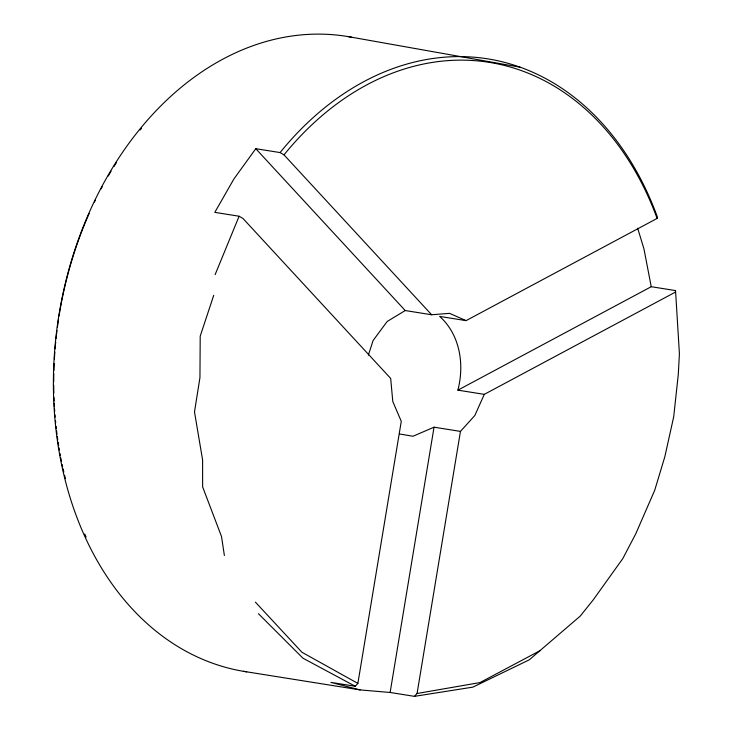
<?xml version="1.0" encoding="UTF-8"?>
<svg xmlns="http://www.w3.org/2000/svg" width="733" height="733" viewBox="0 0 733 733"><rect width="100%" height="100%" fill="white"/><g stroke="black" fill="none" stroke-linecap="round" stroke-linejoin="round"><path stroke-width="1.1" d="M657.107 218.425L657.327 216.84A321.65 240.149 -80.9 0 0 280.079 152.574L255.78 148.698L233.9 178.989L214.806 212.359L239.105 216.235L243.026 218.526L390.671 378.42L392.796 401.537L401.272 421.31L357.878 683.403L355.239 686.271L330.94 682.396L360.123 689.918L390.121 692.474L414.429 696.35L472.867 687.133L529.253 659.847L580.215 616.123L593.235 599.869L622.885 558.454L635.786 533.743L654.706 490.295L664.804 456.833L673.7 416.802L678.291 374.416L679.409 353.737L675.542 290.58L651.243 286.704L457.878 390.148C464.585 364.558 460.086 334.66 439.653 316.409L466.069 320.623L657.107 218.425A318.434 237.749 -80.9 0 0 283.992 154.865L280.079 152.574M675.542 290.58L675.322 292.165L484.284 394.363L457.878 390.148M390.121 692.474L434.046 427.183L460.452 431.398L474.828 415.51L484.284 394.363M414.429 696.35L417.068 693.491L460.452 431.398M368.36 355.12L373.124 340.478L387.171 321.485L405.23 310.545L431.636 314.759L449.567 313.348L466.069 320.623M213.734 295.28L200.21 336.145L199.944 377.651L194.492 411.909L202.601 459.957L202.629 486.877L221.522 536.547L224.38 555.513M215.117 274.655L239.105 216.235M540.084 650.638L479.987 682.579L417.068 693.491M434.046 427.183L412.981 436.263L399.632 433.982M243.383 671.3L360.123 689.918M348.432 36.65L520.128 67.198M355.239 686.271L302.967 658.197L258.465 613.723M357.878 683.403L301.932 652.251L255.405 602.15M283.992 154.865L431.636 314.759M255.78 148.698L405.23 310.545M637.655 228.183L643.94 248.844L651.243 286.704M86.146 537.06A318.434 237.749 -80.9 0 1 84.744 534.018M65.448 478.658A318.434 237.749 -80.9 0 1 64.605 475.268M63.826 472.052A318.434 237.749 -80.9 0 1 63.084 468.808M62.607 466.637A318.434 237.749 -80.9 0 1 62.131 464.456M61.453 461.167A318.434 237.749 -80.9 0 1 60.793 457.859M60.372 455.642A318.434 237.749 -80.9 0 1 59.959 453.415M59.373 450.071A318.434 237.749 -80.9 0 1 58.997 447.826M58.631 445.582A318.434 237.749 -80.9 0 1 58.109 442.191M57.77 439.928A318.434 237.749 -80.9 0 1 57.293 436.529M56.991 434.257A318.434 237.749 -80.9 0 1 56.569 430.83M56.304 428.548A318.434 237.749 -80.9 0 1 56.047 426.258M55.69 422.822A318.434 237.749 -80.9 0 1 55.47 420.531M55.158 417.086A318.434 237.749 -80.9 0 1 54.975 414.786M54.718 411.332A318.434 237.749 -80.9 0 1 54.563 409.032M54.416 406.733A318.434 237.749 -80.9 0 1 54.233 403.278M54.123 400.978A318.434 237.749 -80.9 0 1 53.985 397.533M53.848 393.007A318.434 237.749 -80.9 0 1 53.72 385.164M53.72 381.783A318.434 237.749 -80.9 0 1 53.811 373.857M53.894 370.449A318.434 237.749 -80.9 0 1 54.15 363.614M54.389 359.051A318.434 237.749 -80.9 0 1 54.838 352.197M55.094 348.771A318.434 237.749 -80.9 0 1 55.708 341.935M56.056 338.518A318.434 237.749 -80.9 0 1 56.972 330.574M57.412 327.175A318.434 237.749 -80.9 0 1 58.53 319.304M59.052 315.941A318.434 237.749 -80.9 0 1 80.071 235.879M80.456 234.844A318.434 237.749 -80.9 0 1 89.142 213.56M94.438 202.079A318.434 237.749 -80.9 0 1 95.437 200.017M101.127 188.83A318.434 237.749 -80.9 0 1 102.199 186.823M108.255 176.002A318.434 237.749 -80.9 0 1 111.095 171.192M113.982 166.473A318.434 237.749 -80.9 0 1 116.336 162.744M140.104 129.998A318.434 237.749 -80.9 0 1 141.561 128.238M246.682 671.831A321.65 240.149 -80.9 0 1 59.162 313.66A321.65 240.149 -80.9 0 1 351.73 37.246"/></g></svg>
